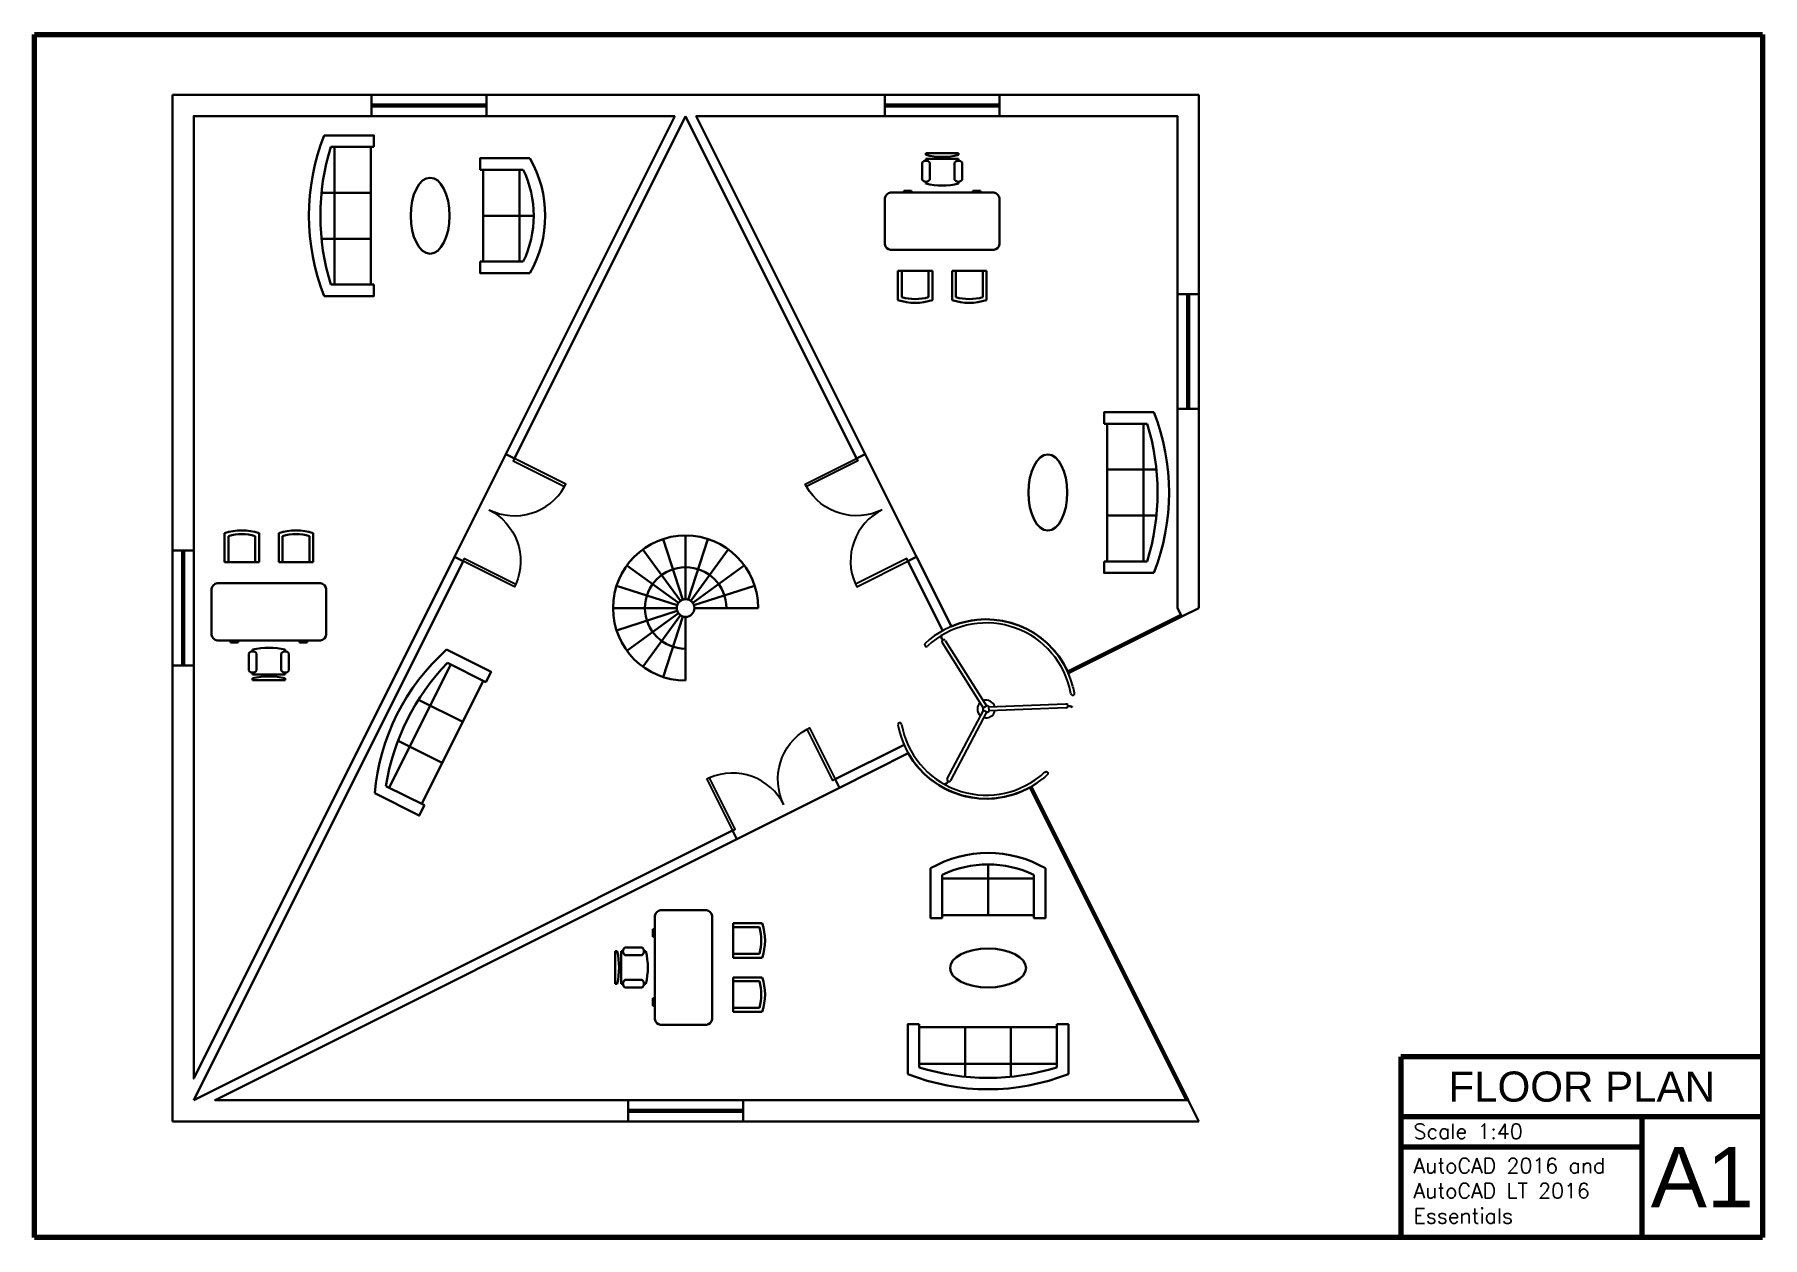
# Paper-space layout 'Layout1' of a CAD drawing. Header units: centimetres. Extents: x 0.9 to 58.3, y 1 to 40.9.
# The model-space entities are those that its viewports show. They can reach past a viewport. Long polylines and large blocks are cut down to what shows.
import ezdxf

# ---------------------------------------------------------------- set-up
doc = ezdxf.new("R2010")
doc.units = ezdxf.units.CM
doc.header["$MEASUREMENT"] = 0
for name, color, linetype, lineweight in [('Area', 6, 'Continuous', 30), ('Furniture', 140, 'Continuous', 30), ('Glass', 160, 'Continuous', 30), ('Stair', 40, 'Continuous', 30), ('Titleblock', 7, 'Continuous', 70), ('Wall', 1, 'Continuous', 30)]:
    doc.layers.add(name, color=color, linetype=linetype, lineweight=lineweight)
doc.layers.add('Door', color=114, linetype='Continuous')
doc.layers.add('Viewport', color=7, linetype='Continuous', plot=False)
doc.layers.get('Viewport').off()
doc.styles.add('Bold', font='arial.ttf')
doc.styles.add('Simple', font='romans.shx')

# ---------------------------------------------------------------- blocks, each defined once
blk = doc.blocks.new('RevolvingDoor')
at = {"layer": 'Door'}
for p, q in [((-15.68, 38.73), (-1.4, 0.86)), ((-14.67, 40.1), (-15.44, 39.8)), ((-15.29, 42.32, 0), (-15.11, 42.26, 0)), ((-13.79, 39.44), (0.49, 1.57)), ((-1.4, 0.86), (0.49, 1.57)), ((1.44, 0.79), (1.12, -1.21)), ((41.38, -5.79), (1.44, 0.79)), ((-27.27, -31.66), (-1.6, -0.36)), ((-25.7, -32.94), (-0.04, -1.64)), ((-0.04, -1.64), (-1.6, -0.36)), ((41.05, -7.78), (1.12, -1.21)), ((42.06, -7.34), (42.19, -6.53)), ((44.3, -7.92, 0), (44.16, -8.05, 0)), ((-29.01, -34.4, 0), (-29.05, -34.22, 0)), ((-27.39, -32.75), (-26.75, -33.28))]:
    blk.add_line(p, q, dxfattribs=at)
for points in [[(-21.56, 39.49, 1), (-22.45, 41.14, 0.019515), (-25.6, 39.28)], [(21.56, 39.49, -1), (22.45, 41.14, -0.019515), (25.6, 39.28)]]:
    blk.add_lwpolyline(points, format="xyb", dxfattribs=at)
for centre, radius, start, end in [((-0.01, 0), 46.87, 123.09041, 241.38608), ((0, 0.01), 45, 123.1076, 241.37362), ((-0.13, -0.08), 45, 118.4328, 122.9048), ((-14.73, 39.09), 1.01, 134.86737, 200.65058), ((-14.73, 39.09), 1.01, 20.65058, 86.4338), ((0.13, -0.08), 45, 57.0952, 61.5672), ((0, 0.01), 45, 298.62638, 56.8924), ((0.01, 0), 46.87, 298.61392, 56.90959), ((0, 0), 4.62, 173.01496, 218.01496), ((0, 0), 4.62, 123.28621, 173.01496), ((0, 0), 1.8, 144.78991, 196.51126), ((0, 0), 4.62, 83.01496, 98.01496), ((0, 0), 1.8, 24.78991, 76.51126), ((0, 0), 4.62, 3.28621, 83.01496), ((0, 0), 4.62, 243.28621, 288.28621), ((0, 0), 1.8, 264.78991, 316.51126), ((0, 0), 4.62, 288.28621, 338.01496), ((41.22, -6.79), 1.01, 260.65058, 326.4338), ((41.22, -6.79), 1.01, 14.86737, 80.65058), ((-26.49, -32.3), 1.01, 140.65058, 206.4338), ((-26.49, -32.3), 1.01, 254.86737, 320.65058), ((-22.01, -40.32), 0.937, 241.5672, 61.5672), ((22.01, -40.32), 0.937, 118.4328, 298.4328)]:
    blk.add_arc(centre, radius, start, end, dxfattribs=at)
for points, knots in [([(-15.15, 39.92, 0), (-15.16, 39.95, 0), (-15.17, 39.99, 0), (-15.33, 40.39, 0), (-15.45, 40.77, 0), (-15.49, 41.35, 0), (-15.47, 41.54, 0), (-15.41, 41.91, 0), (-15.36, 42.09, 0), (-15.3, 42.28, 0), (-15.3, 42.3, 0), (-15.29, 42.32, 0)], [0.454705, 0.454705, 0.454705, 0.454705, 0.561512, 0.561512, 1.684535, 1.684535, 2.21588, 2.21588, 2.747224, 2.747224, 2.807617, 2.807617, 2.807617, 2.807617]), ([(-14.97, 39.98, 0), (-15.16, 40.47, 0), (-15.4, 41.23, 0), (-15.2, 41.99, 0), (-15.11, 42.26, 0)], [0.451555, 0.451555, 0.451555, 0.451555, 1.962237, 2.807618, 2.807618, 2.807618, 2.807618]), ([(42.11, -7.03, 0), (42.63, -7.1, 0), (43.4, -7.28, 0), (43.96, -7.83, 0), (44.16, -8.05, 0)], [0.451555, 0.451555, 0.451555, 0.451555, 1.962237, 2.807618, 2.807618, 2.807618, 2.807618]), ([(42.14, -6.84, 0), (42.18, -6.85, 0), (42.22, -6.85, 0), (42.64, -6.92, 0), (43.03, -7.01, 0), (43.55, -7.26, 0), (43.71, -7.37, 0), (44, -7.6, 0), (44.13, -7.74, 0), (44.27, -7.89, 0), (44.28, -7.9, 0), (44.3, -7.92, 0)], [0.454705, 0.454705, 0.454705, 0.454705, 0.561512, 0.561512, 1.684535, 1.684535, 2.21588, 2.21588, 2.747224, 2.747224, 2.807617, 2.807617, 2.807617, 2.807617]), ([(-27.14, -32.95, 0), (-27.47, -33.36, 0), (-28.01, -33.95, 0), (-28.77, -34.16, 0), (-29.05, -34.22, 0)], [0.451555, 0.451555, 0.451555, 0.451555, 1.962237, 2.807618, 2.807618, 2.807618, 2.807618]), ([(-27, -33.07, 0), (-27.02, -33.1, 0), (-27.04, -33.13, 0), (-27.32, -33.47, 0), (-27.59, -33.76, 0), (-28.07, -34.08, 0), (-28.24, -34.17, 0), (-28.59, -34.3, 0), (-28.77, -34.35, 0), (-28.97, -34.39, 0), (-28.99, -34.4, 0), (-29.01, -34.4, 0)], [0.454705, 0.454705, 0.454705, 0.454705, 0.561512, 0.561512, 1.684535, 1.684535, 2.21588, 2.21588, 2.747224, 2.747224, 2.807617, 2.807617, 2.807617, 2.807617])]:
    blk.add_open_spline(points, degree=3, knots=knots, dxfattribs=at)
blk = doc.blocks.new('Door')
blk.add_lwpolyline([(0, 0), (1.5, 0), (1.5, 30), (0, 30)], close=True)
blk.add_arc((-0.07, -0.03), 30.07, 0.05524, 87.00716)
blk = doc.blocks.new('Sofa - Roundback 7 ft.')
at = {"linetype": 'Continuous'}
for p, q in [((-12.00002, -32.4421), (-12.00003, -6.5971)), ((11.99997, -32.4421), (11.99998, -6.5971)), ((-36.000027, -34), (-36.000027, -11.4696)), ((-35.999844, -13.3819), (35.9998, -13.3819)), ((35.99998, -34), (35.99998, -11.4696)), ((-36.000027, -32.4421), (35.99998, -32.4421))]:
    blk.add_line(p, q, dxfattribs=at)
for points in [[(-36.000027, -34), (-42.000027, -34), (-42.000027, -8)], [(41.99998, -8), (41.99998, -34), (35.99998, -34)]]:
    blk.add_lwpolyline(points, dxfattribs=at)
for centre, radius, start, end in [((0, -114.25), 114.25, 68.43141, 111.5686), ((-0.00001, -127.1968), 121.1968, 72.72033, 107.2797)]:
    blk.add_arc(centre, radius, start, end, dxfattribs=at)
blk = doc.blocks.new('Chair - Desk')
at = {"linetype": 'Continuous'}
for p, q in [((-8.5, 0), (-8.5, -1)), ((-8.5, 0), (8.5, 0)), ((8.5, 0), (8.5, -1)), ((-10.5, -5), (-10.5, -14)), ((-8.5, -3), (-8.5, -4)), ((-8.5, -3), (8.5, -3)), ((-6.5, -14), (-6.5, -5)), ((-2, -3), (-2, -1.9355)), ((2, -1.9576), (2, -3)), ((6.5, -5), (6.5, -14)), ((8.5, -3), (8.5, -4)), ((10.5, -14), (10.5, -5)), ((-8.5, -15), (-8.5, -16)), ((8.5, -15), (8.5, -16))]:
    blk.add_line(p, q, dxfattribs=at)
for centre, radius, start, end in [((-8.5, -6.5), 2.5, 36.8699, 143.1301), ((0, 34.625), 36.625, 256.5803, 283.4197), ((8.5, -6.5), 2.5, 36.8699, 143.1301), ((-8.5, -12.5), 2.5, 216.8699, 323.1301), ((0, 19.625), 36.625, 256.5803, 283.4197), ((8.5, -12.5), 2.5, 216.8699, 323.1301)]:
    blk.add_arc(centre, radius, start, end, dxfattribs=at)
blk = doc.blocks.new('Desk')
at = {"linetype": 'Continuous'}
for p, q in [((-26.999995, 0), (26.999995, 0)), ((-29.999995, -27), (-29.999995, -3)), ((29.999995, -3), (29.999995, -27)), ((26.999995, -30), (-26.999995, -30)), ((-20.000005, -30), (-20.000005, -31)), ((-20.000005, -31), (-16.000005, -31)), ((-16.000005, -31), (-16.000005, -30)), ((15.999995, -31), (15.999995, -30)), ((19.999995, -31), (15.999995, -31)), ((19.999995, -30), (19.999995, -31))]:
    blk.add_line(p, q, dxfattribs=at)
for centre, start, end in [((-26.499995, -3.5), 98.1301, 171.8699), ((26.499995, -3.5), 8.130102, 81.8699), ((-26.499995, -26.5), 188.1301, 261.8699), ((26.499995, -26.5), 278.1301, 351.8699)]:
    blk.add_arc(centre, 3.535534, start, end, dxfattribs=at)
blk = doc.blocks.new('Seat')
for p, q in [((-9, 15.21), (-9, 0)), ((-7, 13.74), (-7, 0)), ((7, 0), (7, 13.74)), ((9, 0), (9, 15.21)), ((9, 0), (-9, 0))]:
    blk.add_line(p, q)
for radius, start, end in [(27.75, 71.07536, 108.92464), (25.75, 74.22594, 105.77406)]:
    blk.add_arc((0, -11.04), radius, start, end)
blk = doc.blocks.new('Sofa - Roundback Loveseat 5 ft.')
at = {"linetype": 'Continuous'}
for p, q in [((0, -32.44198), (0, -5.99998)), ((-24, -33.99998), (-24, -11.46958)), ((-23.9998, -13.38178), (23.99986, -13.38178)), ((24.00004, -33.99998), (24.00004, -11.46958)), ((-24, -32.44198), (24.00004, -32.44198))]:
    blk.add_line(p, q, dxfattribs=at)
for points in [[(-24, -33.99998), (-30, -33.99998), (-30, -7.99998)], [(30.00004, -7.99998), (30.00004, -33.99998), (24.00004, -33.99998)]]:
    blk.add_lwpolyline(points, dxfattribs=at)
for centre, radius, start, end in [((0, -60.24998), 60.24998, 60.13715, 119.8628), ((0, -61.38438), 55.38444, 64.32083, 115.6792)]:
    blk.add_arc(centre, radius, start, end, dxfattribs=at)

msp = doc.modelspace()

# ---------------------------------------------------------------- linework, layer by layer
at = {"layer": 'Area'}
msp.add_lwpolyline([(667.4, 1334.7), (28.4, 1334.7), (28.4, 56.8), (374.9, 749.7), (443, 886)], close=True, dxfattribs=at)
for points in [[(1334.7, 1334.7), (695.8, 1334.7), (920.1, 886), (988.3, 749.7), (1034.5, 657.2, -0.404916), (1189, 597.3), (1339.3, 672.5), (1334.7, 681.6)], [(1138.6, 443.4, -0.411145), (977.3, 488.7), (886, 443), (749.7, 374.9), (56.8, 28.4), (1346.1, 28.4)]]:
    msp.add_lwpolyline(points, format="xyb", close=True, dxfattribs=at)
at = {"layer": 'Furniture', "extrusion": (0, 0, -1)}
for centre, major_axis in [((342.3, 1202.5), (0, -50.5)), ((1162.6, 834.9), (0, 50.5))]:
    msp.add_ellipse(centre, major_axis=major_axis, ratio=0.511392, dxfattribs=at)
at = {"layer": 'Furniture'}
msp.add_ellipse((1083.2, 203.6), major_axis=(-50.5, 0), ratio=0.511392, dxfattribs=at)
at = {"layer": 'Glass'}
for p, q in [((417, 1350.2), (264.6, 1350.2)), ((417, 1347.6), (264.6, 1347.6)), ((946.1, 1350.2), (1098.5, 1350.2)), ((946.1, 1347.6), (1098.5, 1347.6)), ((1347.6, 946.1), (1347.6, 1098.5)), ((1350.2, 946.1), (1350.2, 1098.5)), ((12.9, 605.4), (12.9, 757.8)), ((15.5, 605.4), (15.5, 757.8)), ((1188.9, 597.3), (1339.3, 672.5)), ((1190, 595), (1340.4, 670.2)), ((1346.1, 28.4), (1138.5, 443.5)), ((1348.9, 28.4), (1140.8, 444.6)), ((605.4, 15.5), (757.8, 15.5)), ((605.4, 12.9), (757.8, 12.9))]:
    msp.add_line(p, q, dxfattribs=at)
at = {"layer": 'Stair'}
for p, q in [((674.7, 691), (624.9, 759.5)), ((677.9, 692.7), (651.8, 773.2)), ((681.6, 693.3), (681.6, 777.9)), ((685.2, 692.7), (711.3, 773.2)), ((688.4, 691), (738.2, 759.5)), ((672.1, 688.4), (603.6, 738.2)), ((691, 688.4), (759.5, 738.2)), ((670.4, 685.2), (589.9, 711.3)), ((692.7, 685.2), (773.2, 711.3)), ((669.8, 681.6), (585.2, 681.6)), ((670.4, 677.9), (589.9, 651.8)), ((672.1, 674.7), (603.6, 624.9)), ((674.7, 672.1), (624.9, 603.6)), ((677.9, 670.4), (651.8, 589.9)), ((681.6, 669.8), (681.6, 585.2)), ((693.3, 681.6), (777.9, 681.6))]:
    msp.add_line(p, q, dxfattribs=at)
msp.add_arc((681.6, 681.6), 96.4, 0, 270, dxfattribs=at)
at = {"layer": 'Stair', "color": 7}
msp.add_arc((681.6, 681.6), 54.1, 0, 270, dxfattribs=at)
msp.add_solid([(672.6, 629.8), (681.6, 627.5), (672.3, 626.8)], dxfattribs=at)
at = {"layer": 'Wall'}
for p, q in [((1363.1, 1363.1), (0, 1363.1)), ((0, 1363.1), (0, 0)), ((264.6, 1363.1), (264.6, 1334.7)), ((417, 1363.1), (417, 1334.7)), ((946.1, 1363.1), (946.1, 1334.7)), ((1098.5, 1363.1), (1098.5, 1334.7)), ((1363.1, 681.6), (1363.1, 1363.1)), ((667.4, 1334.7), (443, 886)), ((681.6, 1334.7), (454.4, 880.3)), ((908.7, 880.3), (681.6, 1334.7)), ((920.1, 886), (695.8, 1334.7)), ((1363.1, 1098.5), (1334.7, 1098.5)), ((1363.1, 946.1), (1334.7, 946.1)), ((443, 886), (454.4, 880.3)), ((920.1, 886), (908.7, 880.3)), ((0, 757.8), (28.4, 757.8)), ((374.9, 749.7), (28.4, 56.8)), ((386.2, 744), (28.4, 28.4)), ((374.9, 749.7), (386.2, 744)), ((988.3, 749.7), (976.9, 744)), ((1023.2, 651.5), (976.9, 744)), ((1034.5, 657.2), (988.3, 749.7)), ((1334.7, 681.6), (1340.4, 670.2)), ((1340.4, 670.2), (1363.1, 681.6)), ((0, 605.4), (28.4, 605.4)), ((880.3, 454.4), (971.7, 500)), ((886, 443), (977.3, 488.7)), ((886, 443), (880.3, 454.4)), ((28.4, 28.4), (744, 386.2)), ((56.8, 28.4), (749.7, 374.9)), ((749.7, 374.9), (744, 386.2)), ((605.4, 0), (605.4, 28.4)), ((757.8, 0), (757.8, 28.4)), ((1363.1, 0), (1348.9, 28.4)), ((0, 0), (1363.1, 0))]:
    msp.add_line(p, q, dxfattribs=at)
for points in [[(667.4, 1334.7), (28.4, 1334.7), (28.4, 56.8)], [(1334.7, 681.6), (1334.7, 1334.7), (695.8, 1334.7)], [(56.8, 28.4), (1348.9, 28.4)]]:
    msp.add_lwpolyline(points, dxfattribs=at)
msp.add_lwpolyline([(28.4, 28.4), (28.4, 28.4)], close=True, dxfattribs=at)
msp.add_circle((681.6, 681.6), 11.7, dxfattribs=at)

# ---------------------------------------------------------------- block references
at = {"layer": 'Door', "yscale": 2.54, "zscale": 2.54}
for name, p, xscale, rotation in [('Door', (454.4, 880.3), 2.54, 243.4349488229212), ('Door', (908.7, 880.3), -2.54, 116.565051177075), ('Door', (386.2, 744), -2.54, 243.4349488229211), ('Door', (976.9, 744), 2.54, 116.565051177075), ('RevolvingDoor', (1080.8, 547.5), 2.54, 251.565051177078), ('Door', (880.3, 454.4), -2.54, 26.56505117707619), ('Door', (744, 386.2), 2.54, 26.56505117707648)]:
    msp.add_blockref(name, p, dxfattribs=dict(at, xscale=xscale, rotation=rotation))
at = {"layer": 'Furniture', "yscale": 2.54, "zscale": 2.54}
for name, p, xscale, rotation in [('Sofa - Roundback 7 ft.', (181.3, 1202.5), -2.54, 90), ('Sofa - Roundback Loveseat 5 ft.', (495.1, 1202.5), -2.54, 270), ('Desk', (1022.3, 1157), 2.54, 180), ('Seat', (986.4, 1129.2), 2.54, 180), ('Seat', (1058.3, 1129.2), -2.54, 180), ('Sofa - Roundback 7 ft.', (1323.6, 834.9), -2.54, 270.0000000000001), ('Chair - Desk', (128.2, 585.8), -2.54, 180), ('Sofa - Roundback 7 ft.', (298.3, 540.1), 2.54, 63.43494882292206), ('Desk', (716.9, 204.3), 2.54, 270), ('Seat', (744.6, 240.2), -2.54, 270), ('Chair - Desk', (588.2, 204.3), 2.54, 89.99999999999999), ('Seat', (744.6, 168.4), 2.54, 270), ('Sofa - Roundback 7 ft.', (1083.2, 42.6), 2.54, 179.9999999999999)]:
    msp.add_blockref(name, p, dxfattribs=dict(at, xscale=xscale, rotation=rotation))
for name, p, xscale in [('Chair - Desk', (1022.3, 1285.7), 2.54), ('Seat', (92.3, 742.3), -2.54), ('Seat', (164.2, 742.3), 2.54), ('Desk', (128.2, 714.6), -2.54), ('Sofa - Roundback Loveseat 5 ft.', (1083.2, 356.4), 2.54)]:
    msp.add_blockref(name, p, dxfattribs=dict(at, xscale=xscale))

psp = doc.layouts.get("Layout1")

# ---------------------------------------------------------------- linework, layer by layer
at = {"layer": 'Titleblock'}
for p, q in [((0.92, 40.903), (58.284, 40.903)), ((0.92, 0.976), (0.92, 40.903)), ((58.284, 40.903), (58.284, 0.976)), ((58.284, 6.976), (46.284, 6.976)), ((46.284, 6.976), (46.284, 0.976)), ((58.284, 4.976), (46.284, 4.976)), ((54.284, 4.976), (54.284, 0.976)), ((54.284, 3.976), (46.284, 3.976)), ((58.284, 0.976), (0.92, 0.976))]:
    psp.add_line(p, q, dxfattribs=at)

# ---------------------------------------------------------------- texts
for s, width, gutter_width, insert, char_height, attachment_point, style in [('FLOOR PLAN', 12, 0.938, (52.284, 5.976), 1, 5, 'Bold'), ('Scale 1:40', 7.19242, 1, (46.702, 4.747), 0.5, 1, 'Simple'), ('AutoCAD 2016 and AutoCAD LT 2016 Essentials', 7.19242, 1, (46.702, 2.525), 0.5, 4, 'Simple'), ('A1', 4, 0.938, (56.284, 2.976), 2, 5, 'Bold')]:
    psp.add_mtext_dynamic_manual_height_columns(s, width=width, gutter_width=gutter_width, heights=[0], dxfattribs=dict(at, insert=insert, char_height=char_height, attachment_point=attachment_point, style=style))

# ---------------------------------------------------------------- viewports
at = {"layer": 'Viewport', "view_target_point": (687.752, 681.726)}
psp.add_viewport(center=(22.688, 21.871), size=(35.329, 35.19909), view_center_point=(0, 0), view_height=1407.96366, dxfattribs=at)

doc.saveas('drawing.dxf')
